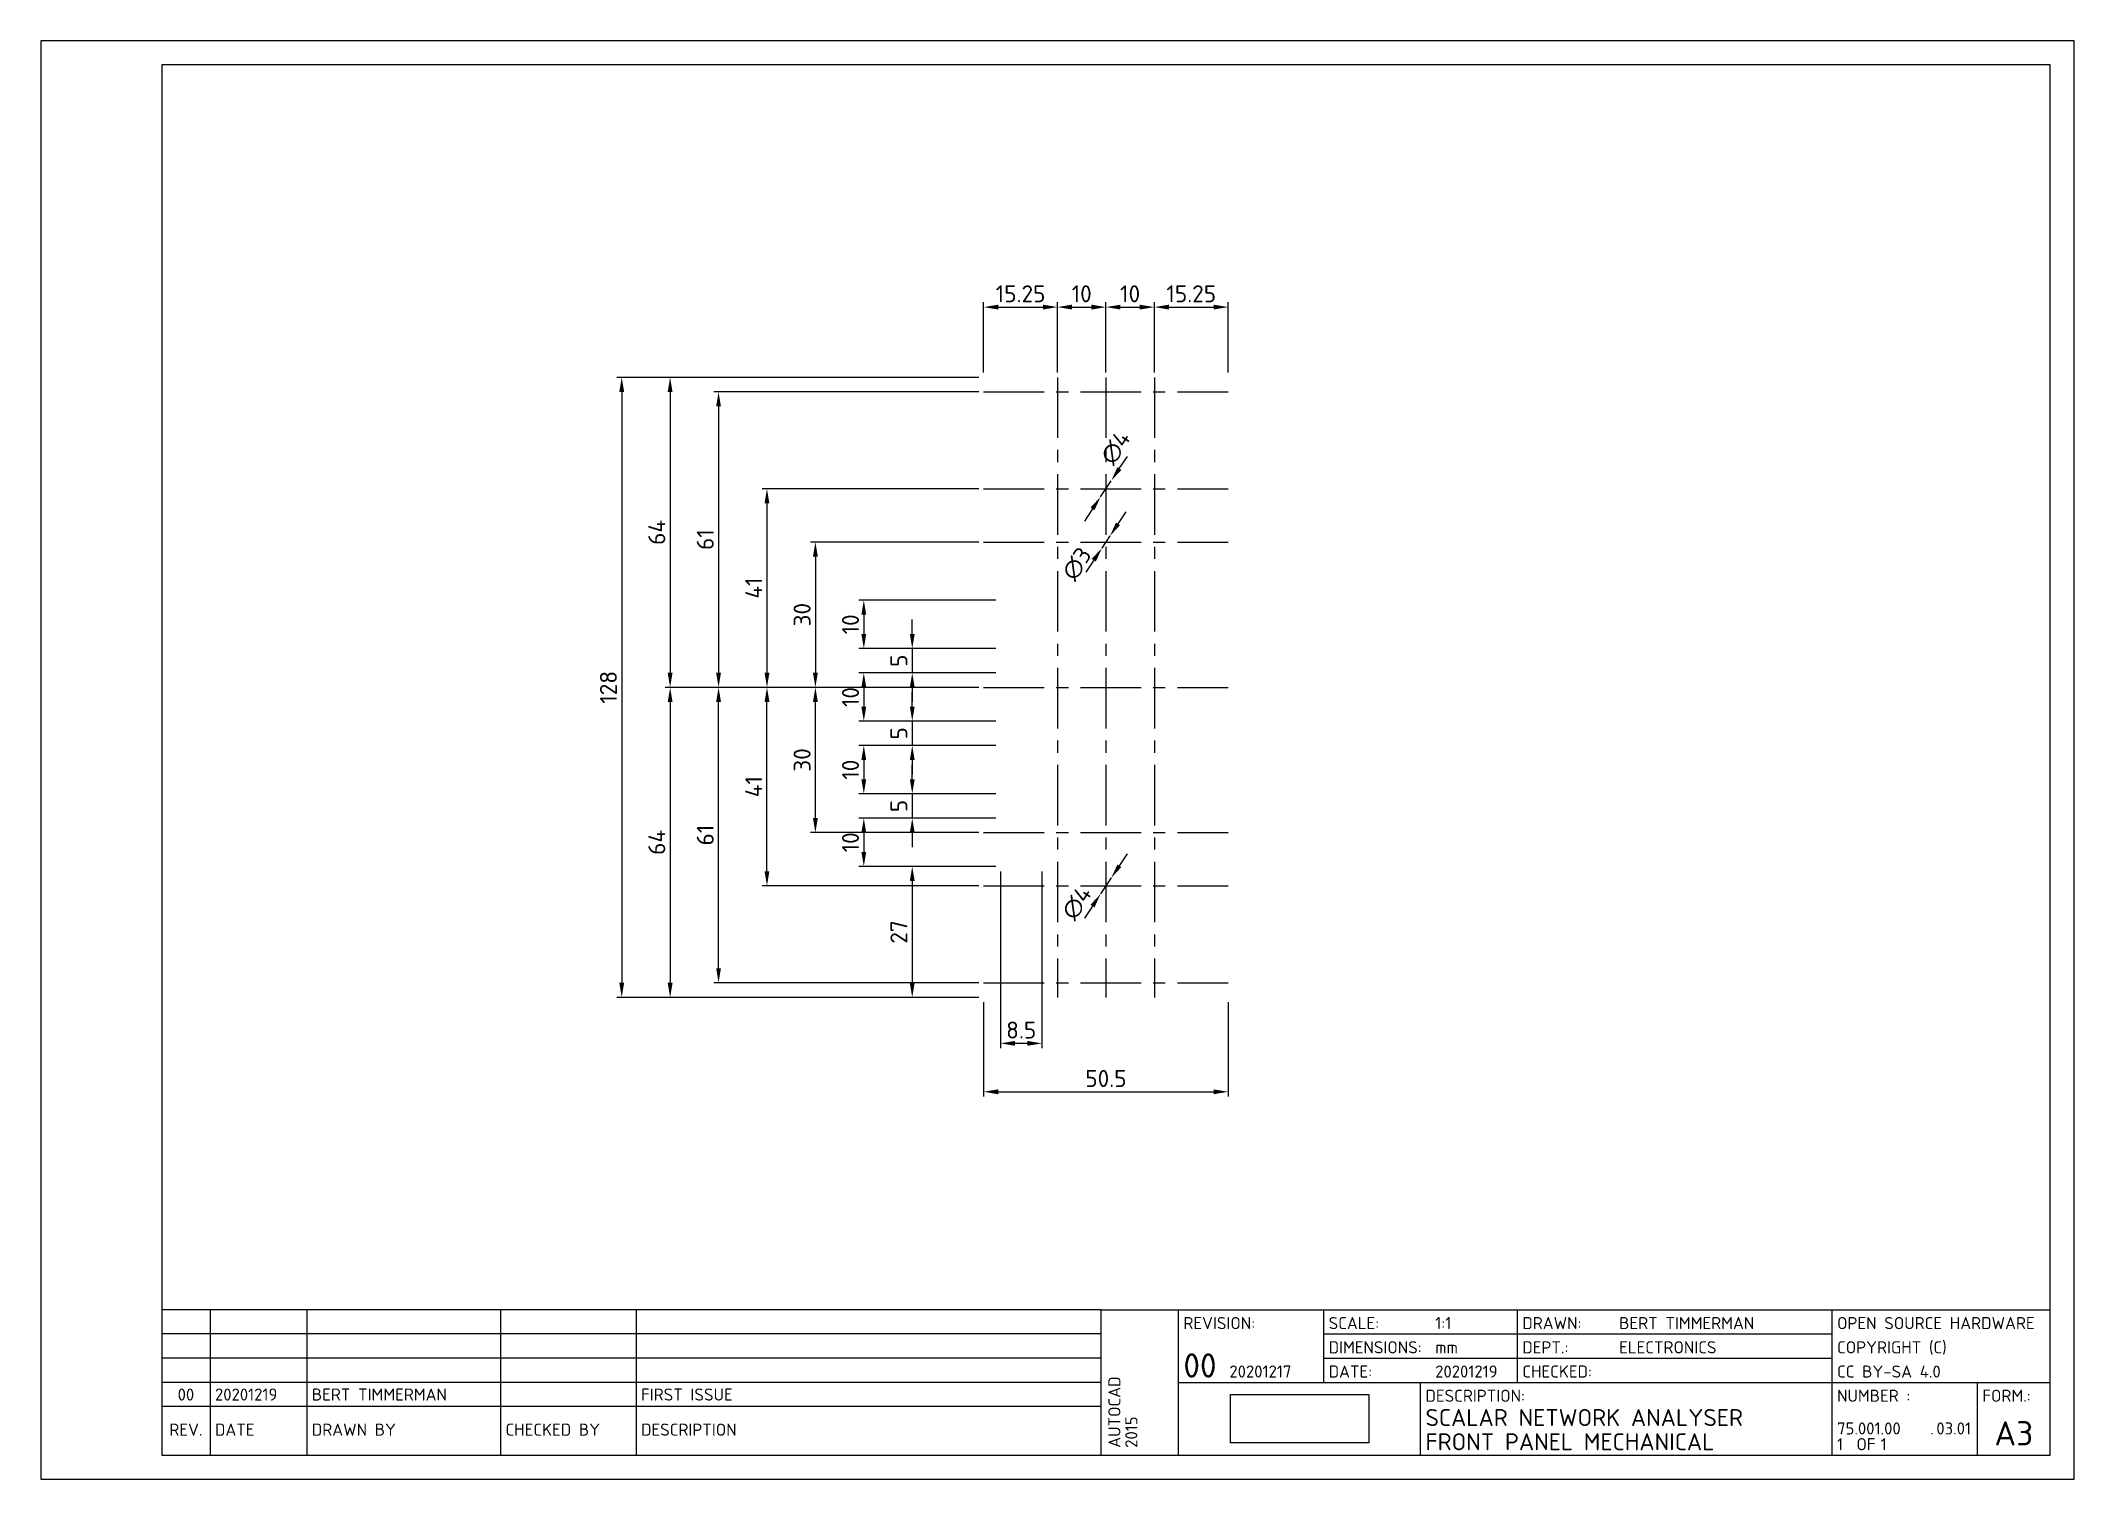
# Paper-space layout 'Layout1' of a CAD drawing. Extents: x 0 to 420, y 0 to 297.
# The model-space entities are those that its viewports show. They can reach past a viewport. Long polylines and large blocks are cut down to what shows.
import ezdxf
from ezdxf.enums import TextEntityAlignment as Align

# ---------------------------------------------------------------- set-up
doc = ezdxf.new("R2010")
doc.units = 0
doc.header["$LTSCALE"] = 10
doc.header["$MEASUREMENT"] = 0
doc.header["$PDMODE"] = 98
doc.header["$PDSIZE"] = -3
doc.linetypes.add('CENTER', pattern=[2, 1.25, -0.25, 0.25, -0.25])
doc.layers.get('0').update_dxf_attribs({"linetype": 'CONTINUOUS'})
doc.layers.get('DEFPOINTS').update_dxf_attribs({"linetype": 'CONTINUOUS'})
for name, color, linetype in [('DIMENSIONS', 1, 'CONTINUOUS'), ('GENERAL', 7, 'CONTINUOUS'), ('TITLEBLOCK', 7, 'CONTINUOUS')]:
    doc.layers.add(name, color=color, linetype=linetype)
doc.styles.add('ISO', font='isocpeur.ttf')
doc.dimstyles.get("Standard").update_dxf_attribs({"dimtxt": 3.5, "dimasz": 3, "dimexe": 1, "dimexo": 1, "dimgap": 1, "dimtad": 1, "dimdec": 3, "dimdsep": 46, "dimtxsty": 'ISO', "dimcen": 1, "dimclrt": 2, "dimadec": 0, "dimazin": 0, "dimtfac": 1, "dimtdec": 3, "dimtmove": 2, "dimatfit": 3, "dimfxl": 1, "dimtolj": 1, "dimarcsym": 0})
picture_1 = doc.add_image_def('image1.png', size_in_pixel=(403, 141))

# ---------------------------------------------------------------- blocks, each defined once
blk = doc.blocks.new('A3')
at = {"layer": 'TITLEBLOCK', "color": 3}
for p, q in [((219, 35), (25, 35)), ((219, 35), (415, 35)), ((219, 5), (219, 35)), ((235, 5), (235, 35)), ((265, 20), (265, 35)), ((305, 20), (305, 35)), ((370, 5), (370, 35)), ((265, 30), (370, 30)), ((265, 25), (370, 25)), ((235, 20), (415, 20)), ((285, 5), (285, 20)), ((400, 5), (400, 20)), ((219, 15), (25, 15))]:
    blk.add_line(p, q, dxfattribs=at)
at = {"layer": 'TITLEBLOCK'}
for p, q in [((35, 35), (35, 5)), ((55, 35), (55, 5)), ((95, 35), (95, 5)), ((123, 35), (123, 5)), ((219, 30), (25, 30)), ((219, 25), (25, 25)), ((219, 20), (25, 20))]:
    blk.add_line(p, q, dxfattribs=at)
at = {"layer": 'TITLEBLOCK', "color": 1}
blk.add_lwpolyline([(0, 0), (420, 0), (420, 297), (0, 297)], close=True, dxfattribs=at)
at = {"layer": 'TITLEBLOCK', "color": 4}
blk.add_lwpolyline([(25, 5), (415, 5), (415, 292), (25, 292), (25, 5)], dxfattribs=at)
at = {"layer": 'TITLEBLOCK', "style": 'ISO'}
for s, p in [('REVISION:', (236, 31)), ('SCALE:', (266, 31)), ('DRAWN:', (306, 31)), ('DIMENSIONS:', (266, 26)), ('DEPT.:', (306, 26)), ('DATE:', (266, 21)), ('CHECKED:', (306, 21)), ('DESCRIPTION:', (286, 16)), ('NUMBER :', (371, 16)), ('FORM.:', (401, 16)), ('DATE', (36, 9)), ('DRAWN BY', (56, 9)), ('CHECKED BY', (96, 9)), ('DESCRIPTION', (124, 9)), ('OF', (375, 6)), ('.', (390.25, 9.25))]:
    blk.add_text(s, height=2.5, dxfattribs=at).set_placement(p)
blk.add_text('REV.', height=2.5, dxfattribs=at).set_placement((30, 9), align=Align.CENTER)
for tag, p in [('REV4', (30, 31.25)), ('REV3', (30, 26.25)), ('REV2', (30, 21.25)), ('REV1', (30, 16.25))]:
    blk.add_attdef(tag, text='', height=2.5, dxfattribs=at).set_placement(p, align=Align.CENTER)
for tag, p in [('DATUM4', (36, 31.25)), ('GET4', (56, 31.25)), ('GEZ4', (96, 31.25)), ('OMSCHR4', (124, 31.25)), ('DATUM3', (36, 26.25)), ('GET3', (56, 26.25)), ('GEZ3', (96, 26.25)), ('OMSCHR3', (124, 26.25)), ('DATUM2', (36, 21.25)), ('GET2', (56, 21.25)), ('GEZ2', (96, 21.25)), ('OMSCHR2', (124, 21.25)), ('DATUM1', (36, 16.25)), ('GET1', (56, 16.25)), ('GEZ1', (96, 16.25)), ('OMSCHR1', (124, 16.25))]:
    blk.add_attdef(tag, p, '', height=2.5, dxfattribs=at)
at = {"layer": 'TITLEBLOCK', "color": 2, "style": 'ISO'}
for tag, p, height in [('S', (288, 31), 2.5), ('GET', (326, 31), 2.5), ('OPM1', (371, 31), 2.5), ('ME', (288, 26), 2.5), ('AFD', (326, 26), 2.5), ('OPM2', (371, 26), 2.5), ('LDATUM', (245.5, 21), 2.5), ('DATUM', (288, 21), 2.5), ('GEZ', (326, 21), 2.5), ('OPM3', (371, 21), 2.5), ('BEN1', (286, 11), 3.5), ('CAT', (371, 12.5), 2.5), ('INST', (378, 12.5), 2.5), ('BEN2', (286, 6), 3.5), ('PARTNO', (371, 9.25), 2.5), ('B', (371, 6), 2.5), ('NOBLZ', (380, 6), 2.5), ('TEK', (391.5, 9.25), 2.5)]:
    blk.add_attdef(tag, p, '', height=height, dxfattribs=at)
at = {"layer": 'TITLEBLOCK', "color": 3, "style": 'ISO'}
blk.add_attdef('L', (236, 21), '', height=5, dxfattribs=at)
at = {"layer": 'TITLEBLOCK', "color": 2, "style": 'ISO'}
for tag, p in [('DOSNAAM', (230, 6.5)), ('SYSTEEM', (223, 6.5)), ('FLOPPY', (233.5, 6.5)), ('REL', (226.5, 6.5))]:
    blk.add_attdef(tag, p, '', height=2.5, rotation=90, dxfattribs=at)
for tag, p in [('NAAM', (260, 14)), ('PLAATS', (260, 7.5))]:
    blk.add_attdef(tag, text='', height=3.5, dxfattribs=at).set_placement(p, align=Align.CENTER)
at = {"layer": 'TITLEBLOCK', "color": 3, "style": 'ISO'}
blk.add_attdef('F', text='', height=5, dxfattribs=at).set_placement((407.5, 7), align=Align.CENTER)
blk = doc.blocks.new('*D1')
at = {"layer": 'DEFPOINTS', "color": 0, "transparency": 16777216}
for p in [(194.75, 227.5), (130, 163.5), (194.75, 163.5)]:
    blk.add_point(p, dxfattribs=at)
at = {"layer": 'DIMENSIONS', "color": 0, "lineweight": -2, "transparency": 16777216}
for p, q in [((193.75, 227.5), (129, 227.5)), ((130, 224.5), (130, 166.5)), ((193.75, 163.5), (129, 163.5))]:
    blk.add_line(p, q, dxfattribs=at)
at = {"layer": 'DIMENSIONS', "color": 0, "transparency": 16777216}
for points in [[(129.5, 224.5), (130.5, 224.5), (130, 227.5)], [(129.5, 166.5), (130.5, 166.5), (130, 163.5)]]:
    blk.add_solid(points, dxfattribs=at)
at = {"layer": 'DIMENSIONS', "color": 2, "transparency": 16777216, "insert": (127.25, 195.5), "char_height": 3.5, "attachment_point": 5, "rotation": 90, "style": 'ISO'}
blk.add_mtext('\\A1;64', dxfattribs=at)
blk = doc.blocks.new('*D2')
at = {"layer": 'DEFPOINTS', "color": 0, "transparency": 16777216}
for p in [(194.75, 227.5), (120, 99.5), (194.75, 99.5)]:
    blk.add_point(p, dxfattribs=at)
at = {"layer": 'DIMENSIONS', "color": 0, "lineweight": -2, "transparency": 16777216}
for p, q in [((193.75, 227.5), (119, 227.5)), ((120, 224.5), (120, 102.5)), ((193.75, 99.5), (119, 99.5))]:
    blk.add_line(p, q, dxfattribs=at)
at = {"layer": 'DIMENSIONS', "color": 0, "transparency": 16777216}
for points in [[(119.5, 224.5), (120.5, 224.5), (120, 227.5)], [(119.5, 102.5), (120.5, 102.5), (120, 99.5)]]:
    blk.add_solid(points, dxfattribs=at)
at = {"layer": 'DIMENSIONS', "color": 2, "transparency": 16777216, "insert": (117.25, 163.5), "char_height": 3.5, "attachment_point": 5, "rotation": 90, "style": 'ISO'}
blk.add_mtext('\\A1;128', dxfattribs=at)
blk = doc.blocks.new('*D3')
at = {"layer": 'DEFPOINTS', "color": 0, "transparency": 16777216}
for p in [(194.75, 163.5), (130, 99.5), (194.75, 99.5)]:
    blk.add_point(p, dxfattribs=at)
at = {"layer": 'DIMENSIONS', "color": 0, "lineweight": -2, "transparency": 16777216}
for p, q in [((193.75, 163.5), (129, 163.5)), ((130, 160.5), (130, 102.5)), ((193.75, 99.5), (129, 99.5))]:
    blk.add_line(p, q, dxfattribs=at)
at = {"layer": 'DIMENSIONS', "color": 0, "transparency": 16777216}
for points in [[(129.5, 160.5), (130.5, 160.5), (130, 163.5)], [(129.5, 102.5), (130.5, 102.5), (130, 99.5)]]:
    blk.add_solid(points, dxfattribs=at)
at = {"layer": 'DIMENSIONS', "color": 2, "transparency": 16777216, "insert": (127.25, 131.5), "char_height": 3.5, "attachment_point": 5, "rotation": 90, "style": 'ISO'}
blk.add_mtext('\\A1;64', dxfattribs=at)
blk = doc.blocks.new('*D4')
at = {"layer": 'DEFPOINTS', "color": 0, "transparency": 16777216}
for p in [(194.75, 224.5), (140, 163.5), (194.75, 163.5)]:
    blk.add_point(p, dxfattribs=at)
at = {"layer": 'DIMENSIONS', "color": 0, "lineweight": -2, "transparency": 16777216}
for p, q in [((193.75, 224.5), (139, 224.5)), ((140, 221.5), (140, 166.5)), ((193.75, 163.5), (139, 163.5))]:
    blk.add_line(p, q, dxfattribs=at)
at = {"layer": 'DIMENSIONS', "color": 0, "transparency": 16777216}
for points in [[(139.5, 221.5), (140.5, 221.5), (140, 224.5)], [(139.5, 166.5), (140.5, 166.5), (140, 163.5)]]:
    blk.add_solid(points, dxfattribs=at)
at = {"layer": 'DIMENSIONS', "color": 2, "transparency": 16777216, "insert": (137.25, 194), "char_height": 3.5, "attachment_point": 5, "rotation": 90, "style": 'ISO'}
blk.add_mtext('\\A1;61', dxfattribs=at)
blk = doc.blocks.new('*D5')
at = {"layer": 'DEFPOINTS', "color": 0, "transparency": 16777216}
for p in [(194.75, 204.5), (150, 163.5), (194.75, 163.5)]:
    blk.add_point(p, dxfattribs=at)
at = {"layer": 'DIMENSIONS', "color": 0, "lineweight": -2, "transparency": 16777216}
for p, q in [((193.75, 204.5), (149, 204.5)), ((150, 201.5), (150, 166.5)), ((193.75, 163.5), (149, 163.5))]:
    blk.add_line(p, q, dxfattribs=at)
at = {"layer": 'DIMENSIONS', "color": 0, "transparency": 16777216}
for points in [[(149.5, 201.5), (150.5, 201.5), (150, 204.5)], [(149.5, 166.5), (150.5, 166.5), (150, 163.5)]]:
    blk.add_solid(points, dxfattribs=at)
at = {"layer": 'DIMENSIONS', "color": 2, "transparency": 16777216, "insert": (147.25, 184), "char_height": 3.5, "attachment_point": 5, "rotation": 90, "style": 'ISO'}
blk.add_mtext('\\A1;41', dxfattribs=at)
blk = doc.blocks.new('*D6')
at = {"layer": 'DEFPOINTS', "color": 0, "transparency": 16777216}
for p in [(194.75, 193.5), (160, 163.5), (194.75, 163.5)]:
    blk.add_point(p, dxfattribs=at)
at = {"layer": 'DIMENSIONS', "color": 0, "lineweight": -2, "transparency": 16777216}
for p, q in [((193.75, 193.5), (159, 193.5)), ((160, 190.5), (160, 166.5)), ((193.75, 163.5), (159, 163.5))]:
    blk.add_line(p, q, dxfattribs=at)
at = {"layer": 'DIMENSIONS', "color": 0, "transparency": 16777216}
for points in [[(159.5, 190.5), (160.5, 190.5), (160, 193.5)], [(159.5, 166.5), (160.5, 166.5), (160, 163.5)]]:
    blk.add_solid(points, dxfattribs=at)
at = {"layer": 'DIMENSIONS', "color": 2, "transparency": 16777216, "insert": (157.25, 178.5), "char_height": 3.5, "attachment_point": 5, "rotation": 90, "style": 'ISO'}
blk.add_mtext('\\A1;30', dxfattribs=at)
blk = doc.blocks.new('*D7')
at = {"layer": 'DEFPOINTS', "color": 0, "transparency": 16777216}
for p in [(194.75, 99.5), (245.25, 99.5), (245.25, 80)]:
    blk.add_point(p, dxfattribs=at)
at = {"layer": 'DIMENSIONS', "color": 0, "lineweight": -2, "transparency": 16777216}
for p, q in [((194.75, 98.5), (194.75, 79)), ((245.25, 98.5), (245.25, 79)), ((197.75, 80), (242.25, 80))]:
    blk.add_line(p, q, dxfattribs=at)
at = {"layer": 'DIMENSIONS', "color": 0, "transparency": 16777216}
for points in [[(197.75, 80.5), (197.75, 79.5), (194.75, 80)], [(242.25, 80.5), (242.25, 79.5), (245.25, 80)]]:
    blk.add_solid(points, dxfattribs=at)
at = {"layer": 'DIMENSIONS', "color": 2, "transparency": 16777216, "insert": (220, 82.75), "char_height": 3.5, "attachment_point": 5, "style": 'ISO'}
blk.add_mtext('\\A1;50.5', dxfattribs=at)
blk = doc.blocks.new('*D10')
at = {"layer": 'DEFPOINTS', "color": 0, "transparency": 16777216}
for p in [(160, 163.5), (194.75, 163.5), (194.75, 133.5)]:
    blk.add_point(p, dxfattribs=at)
at = {"layer": 'DIMENSIONS', "color": 0, "lineweight": -2, "transparency": 16777216}
for p, q in [((193.75, 163.5), (159, 163.5)), ((160, 136.5), (160, 160.5)), ((193.75, 133.5), (159, 133.5))]:
    blk.add_line(p, q, dxfattribs=at)
at = {"layer": 'DIMENSIONS', "color": 0, "transparency": 16777216}
for points in [[(159.5, 160.5), (160.5, 160.5), (160, 163.5)], [(159.5, 136.5), (160.5, 136.5), (160, 133.5)]]:
    blk.add_solid(points, dxfattribs=at)
at = {"layer": 'DIMENSIONS', "color": 2, "transparency": 16777216, "insert": (157.25, 148.5), "char_height": 3.5, "attachment_point": 5, "rotation": 90, "style": 'ISO'}
blk.add_mtext('\\A1;30', dxfattribs=at)
blk = doc.blocks.new('*D9')
at = {"layer": 'DEFPOINTS', "color": 0, "transparency": 16777216}
for p in [(150, 163.5), (194.75, 163.5), (194.75, 122.5)]:
    blk.add_point(p, dxfattribs=at)
at = {"layer": 'DIMENSIONS', "color": 0, "lineweight": -2, "transparency": 16777216}
for p, q in [((193.75, 163.5), (149, 163.5)), ((150, 125.5), (150, 160.5)), ((193.75, 122.5), (149, 122.5))]:
    blk.add_line(p, q, dxfattribs=at)
at = {"layer": 'DIMENSIONS', "color": 0, "transparency": 16777216}
for points in [[(149.5, 160.5), (150.5, 160.5), (150, 163.5)], [(149.5, 125.5), (150.5, 125.5), (150, 122.5)]]:
    blk.add_solid(points, dxfattribs=at)
at = {"layer": 'DIMENSIONS', "color": 2, "transparency": 16777216, "insert": (147.25, 143), "char_height": 3.5, "attachment_point": 5, "rotation": 90, "style": 'ISO'}
blk.add_mtext('\\A1;41', dxfattribs=at)
blk = doc.blocks.new('*D8')
at = {"layer": 'DEFPOINTS', "color": 0, "transparency": 16777216}
for p in [(140, 163.5), (194.75, 163.5), (194.75, 102.5)]:
    blk.add_point(p, dxfattribs=at)
at = {"layer": 'DIMENSIONS', "color": 0, "lineweight": -2, "transparency": 16777216}
for p, q in [((193.75, 163.5), (139, 163.5)), ((140, 105.5), (140, 160.5)), ((193.75, 102.5), (139, 102.5))]:
    blk.add_line(p, q, dxfattribs=at)
at = {"layer": 'DIMENSIONS', "color": 0, "transparency": 16777216}
for points in [[(139.5, 160.5), (140.5, 160.5), (140, 163.5)], [(139.5, 105.5), (140.5, 105.5), (140, 102.5)]]:
    blk.add_solid(points, dxfattribs=at)
at = {"layer": 'DIMENSIONS', "color": 2, "transparency": 16777216, "insert": (137.25, 133), "char_height": 3.5, "attachment_point": 5, "rotation": 90, "style": 'ISO'}
blk.add_mtext('\\A1;61', dxfattribs=at)
blk = doc.blocks.new('*D13')
at = {"layer": 'DEFPOINTS', "color": 0, "transparency": 16777216}
for p in [(210, 242), (194.75, 227.5), (210, 227.5)]:
    blk.add_point(p, dxfattribs=at)
at = {"layer": 'DIMENSIONS', "color": 0, "lineweight": -2, "transparency": 16777216}
for p, q in [((194.75, 228.5), (194.75, 243)), ((197.75, 242), (207, 242)), ((210, 228.5), (210, 243))]:
    blk.add_line(p, q, dxfattribs=at)
at = {"layer": 'DIMENSIONS', "color": 0, "transparency": 16777216}
for points in [[(197.75, 242.5), (197.75, 241.5), (194.75, 242)], [(207, 242.5), (207, 241.5), (210, 242)]]:
    blk.add_solid(points, dxfattribs=at)
at = {"layer": 'DIMENSIONS', "color": 2, "transparency": 16777216, "insert": (202.38, 244.75), "char_height": 3.5, "attachment_point": 5, "style": 'ISO'}
blk.add_mtext('\\A1;15.25', dxfattribs=at)
blk = doc.blocks.new('*D14')
at = {"layer": 'DEFPOINTS', "color": 0, "transparency": 16777216}
for p in [(220, 242), (210, 227.5), (220, 227.5)]:
    blk.add_point(p, dxfattribs=at)
at = {"layer": 'DIMENSIONS', "color": 0, "lineweight": -2, "transparency": 16777216}
for p, q in [((210, 228.5), (210, 243)), ((213, 242), (217, 242)), ((220, 228.5), (220, 243))]:
    blk.add_line(p, q, dxfattribs=at)
at = {"layer": 'DIMENSIONS', "color": 0, "transparency": 16777216}
for points in [[(213, 242.5), (213, 241.5), (210, 242)], [(217, 242.5), (217, 241.5), (220, 242)]]:
    blk.add_solid(points, dxfattribs=at)
at = {"layer": 'DIMENSIONS', "color": 2, "transparency": 16777216, "insert": (215, 244.75), "char_height": 3.5, "attachment_point": 5, "style": 'ISO'}
blk.add_mtext('\\A1;10', dxfattribs=at)
blk = doc.blocks.new('*D15')
at = {"layer": 'DEFPOINTS', "color": 0, "transparency": 16777216}
for p in [(230, 242), (220, 227.5), (230, 227.5)]:
    blk.add_point(p, dxfattribs=at)
at = {"layer": 'DIMENSIONS', "color": 0, "lineweight": -2, "transparency": 16777216}
for p, q in [((220, 228.5), (220, 243)), ((223, 242), (227, 242)), ((230, 228.5), (230, 243))]:
    blk.add_line(p, q, dxfattribs=at)
at = {"layer": 'DIMENSIONS', "color": 0, "transparency": 16777216}
for points in [[(223, 242.5), (223, 241.5), (220, 242)], [(227, 242.5), (227, 241.5), (230, 242)]]:
    blk.add_solid(points, dxfattribs=at)
at = {"layer": 'DIMENSIONS', "color": 2, "transparency": 16777216, "insert": (225, 244.75), "char_height": 3.5, "attachment_point": 5, "style": 'ISO'}
blk.add_mtext('\\A1;10', dxfattribs=at)
blk = doc.blocks.new('*D16')
at = {"layer": 'DEFPOINTS', "color": 0, "transparency": 16777216}
for p in [(245.25, 242), (230, 227.5), (245.25, 227.5)]:
    blk.add_point(p, dxfattribs=at)
at = {"layer": 'DIMENSIONS', "color": 0, "lineweight": -2, "transparency": 16777216}
for p, q in [((230, 228.5), (230, 243)), ((233, 242), (242.25, 242)), ((245.25, 228.5), (245.25, 243))]:
    blk.add_line(p, q, dxfattribs=at)
at = {"layer": 'DIMENSIONS', "color": 0, "transparency": 16777216}
for points in [[(233, 242.5), (233, 241.5), (230, 242)], [(242.25, 242.5), (242.25, 241.5), (245.25, 242)]]:
    blk.add_solid(points, dxfattribs=at)
at = {"layer": 'DIMENSIONS', "color": 2, "transparency": 16777216, "insert": (237.63, 244.75), "char_height": 3.5, "attachment_point": 5, "style": 'ISO'}
blk.add_mtext('\\A1;15.25', dxfattribs=at)
blk = doc.blocks.new('*D17')
at = {"layer": 'DEFPOINTS', "color": 0, "transparency": 16777216}
for p in [(221.11, 206.16, 1), (218.89, 202.83, 1)]:
    blk.add_point(p, dxfattribs=at)
at = {"layer": 'DIMENSIONS', "color": 0, "lineweight": -2, "transparency": 16777216}
for p, q in [((222.77, 208.66), (224.44, 211.16)), ((218.89, 202.83), (221.11, 206.16)), ((217.23, 200.34), (215.57, 197.84))]:
    blk.add_line(p, q, dxfattribs=at)
at = {"layer": 'DIMENSIONS', "color": 0, "transparency": 16777216}
for points in [[(222.36, 208.94), (223.19, 208.38), (221.11, 206.16)], [(216.81, 200.61), (217.64, 200.06), (218.89, 202.83)]]:
    blk.add_solid(points, dxfattribs=at)
at = {"layer": 'DIMENSIONS', "color": 2, "transparency": 16777216, "insert": (222, 213), "char_height": 3.5, "attachment_point": 5, "rotation": 56.3329, "style": 'ISO'}
blk.add_mtext('\\A1;∅4', dxfattribs=at)
blk = doc.blocks.new('*D19')
at = {"layer": 'DEFPOINTS', "color": 0, "transparency": 16777216}
for p in [(220.83, 194.75, 1), (219.17, 192.25, 1)]:
    blk.add_point(p, dxfattribs=at)
at = {"layer": 'DIMENSIONS', "color": 0, "lineweight": -2, "transparency": 16777216}
for p, q in [((222.5, 197.24), (224.16, 199.74)), ((220.83, 194.75), (219.17, 192.25)), ((217.5, 189.76), (215.84, 187.26))]:
    blk.add_line(p, q, dxfattribs=at)
at = {"layer": 'DIMENSIONS', "color": 0, "transparency": 16777216}
for points in [[(222.08, 197.52), (222.91, 196.96), (220.83, 194.75)], [(217.09, 190.03), (217.92, 189.48), (219.17, 192.25)]]:
    blk.add_solid(points, dxfattribs=at)
at = {"layer": 'DIMENSIONS', "color": 2, "transparency": 16777216, "insert": (214, 189), "char_height": 3.5, "attachment_point": 5, "rotation": 56.2869, "style": 'ISO'}
blk.add_mtext('\\A1;∅3', dxfattribs=at)
blk = doc.blocks.new('*D22')
at = {"layer": 'DEFPOINTS', "color": 0, "transparency": 16777216}
for p in [(221.11, 124.16, 1), (218.89, 120.84, 1)]:
    blk.add_point(p, dxfattribs=at)
at = {"layer": 'DIMENSIONS', "color": 0, "lineweight": -2, "transparency": 16777216}
for p, q in [((222.78, 126.66), (224.44, 129.15)), ((221.11, 124.16), (218.89, 120.84)), ((217.23, 118.34), (215.56, 115.84))]:
    blk.add_line(p, q, dxfattribs=at)
at = {"layer": 'DIMENSIONS', "color": 0, "transparency": 16777216}
for points in [[(222.36, 126.94), (223.19, 126.38), (221.11, 124.16)], [(216.81, 118.62), (217.64, 118.06), (218.89, 120.84)]]:
    blk.add_solid(points, dxfattribs=at)
at = {"layer": 'DIMENSIONS', "color": 2, "transparency": 16777216, "insert": (214, 119), "char_height": 3.5, "attachment_point": 5, "rotation": 56.2869, "style": 'ISO'}
blk.add_mtext('\\A1;∅4', dxfattribs=at)
blk = doc.blocks.new('*D34')
at = {"layer": 'DEFPOINTS', "color": 0, "transparency": 16777216}
for p in [(198.25, 126.5), (206.75, 126.5), (198.25, 90)]:
    blk.add_point(p, dxfattribs=at)
at = {"layer": 'DIMENSIONS', "color": 0, "lineweight": -2, "transparency": 16777216}
for p, q in [((198.25, 125.5), (198.25, 89)), ((206.75, 125.5), (206.75, 89)), ((203.75, 90), (201.25, 90))]:
    blk.add_line(p, q, dxfattribs=at)
at = {"layer": 'DIMENSIONS', "color": 0, "transparency": 16777216}
for points in [[(201.25, 90.5), (201.25, 89.5), (198.25, 90)], [(203.75, 90.5), (203.75, 89.5), (206.75, 90)]]:
    blk.add_solid(points, dxfattribs=at)
at = {"layer": 'DIMENSIONS', "color": 2, "transparency": 16777216, "insert": (202.5, 92.75), "char_height": 3.5, "attachment_point": 5, "style": 'ISO'}
blk.add_mtext('\\A1;8.5', dxfattribs=at)
blk = doc.blocks.new('*D35')
at = {"layer": 'DEFPOINTS', "color": 0, "transparency": 16777216}
for p in [(198.25, 151.5), (170, 141.5), (198.25, 141.5)]:
    blk.add_point(p, dxfattribs=at)
at = {"layer": 'DIMENSIONS', "color": 0, "lineweight": -2, "transparency": 16777216}
for p, q in [((197.25, 151.5), (169, 151.5)), ((170, 148.5), (170, 144.5)), ((197.25, 141.5), (169, 141.5))]:
    blk.add_line(p, q, dxfattribs=at)
at = {"layer": 'DIMENSIONS', "color": 0, "transparency": 16777216}
for points in [[(169.5, 148.5), (170.5, 148.5), (170, 151.5)], [(169.5, 144.5), (170.5, 144.5), (170, 141.5)]]:
    blk.add_solid(points, dxfattribs=at)
at = {"layer": 'DIMENSIONS', "color": 2, "transparency": 16777216, "insert": (167.25, 146.5), "char_height": 3.5, "attachment_point": 5, "rotation": 90, "style": 'ISO'}
blk.add_mtext('\\A1;10', dxfattribs=at)
blk = doc.blocks.new('*D36')
at = {"layer": 'DEFPOINTS', "color": 0, "transparency": 16777216}
for p in [(198.25, 136.5), (170, 126.5), (198.25, 126.5)]:
    blk.add_point(p, dxfattribs=at)
at = {"layer": 'DIMENSIONS', "color": 0, "lineweight": -2, "transparency": 16777216}
for p, q in [((197.25, 136.5), (169, 136.5)), ((170, 133.5), (170, 129.5)), ((197.25, 126.5), (169, 126.5))]:
    blk.add_line(p, q, dxfattribs=at)
at = {"layer": 'DIMENSIONS', "color": 0, "transparency": 16777216}
for points in [[(169.5, 133.5), (170.5, 133.5), (170, 136.5)], [(169.5, 129.5), (170.5, 129.5), (170, 126.5)]]:
    blk.add_solid(points, dxfattribs=at)
at = {"layer": 'DIMENSIONS', "color": 2, "transparency": 16777216, "insert": (167.25, 131.5), "char_height": 3.5, "attachment_point": 5, "rotation": 90, "style": 'ISO'}
blk.add_mtext('\\A1;10', dxfattribs=at)
blk = doc.blocks.new('*D37')
at = {"layer": 'DEFPOINTS', "color": 0, "transparency": 16777216}
for p in [(198.25, 141.5), (180, 136.5), (198.25, 136.5)]:
    blk.add_point(p, dxfattribs=at)
at = {"layer": 'DIMENSIONS', "color": 0, "lineweight": -2, "transparency": 16777216}
for p, q in [((180, 144.5), (180, 147.5)), ((197.25, 141.5), (179, 141.5)), ((180, 141.5), (180, 136.5)), ((197.25, 136.5), (179, 136.5)), ((180, 133.5), (180, 130.5))]:
    blk.add_line(p, q, dxfattribs=at)
at = {"layer": 'DIMENSIONS', "color": 0, "transparency": 16777216}
for points in [[(179.5, 144.5), (180.5, 144.5), (180, 141.5)], [(179.5, 133.5), (180.5, 133.5), (180, 136.5)]]:
    blk.add_solid(points, dxfattribs=at)
at = {"layer": 'DIMENSIONS', "color": 2, "transparency": 16777216, "insert": (177.25, 139), "char_height": 3.5, "attachment_point": 5, "rotation": 90, "style": 'ISO'}
blk.add_mtext('\\A1;5', dxfattribs=at)
blk = doc.blocks.new('*D38')
at = {"layer": 'DEFPOINTS', "color": 0, "transparency": 16777216}
for p in [(198.25, 126.5), (180, 99.5), (194.75, 99.5)]:
    blk.add_point(p, dxfattribs=at)
at = {"layer": 'DIMENSIONS', "color": 0, "lineweight": -2, "transparency": 16777216}
for p, q in [((197.25, 126.5), (179, 126.5)), ((180, 123.5), (180, 102.5)), ((193.75, 99.5), (179, 99.5))]:
    blk.add_line(p, q, dxfattribs=at)
at = {"layer": 'DIMENSIONS', "color": 0, "transparency": 16777216}
for points in [[(179.5, 123.5), (180.5, 123.5), (180, 126.5)], [(179.5, 102.5), (180.5, 102.5), (180, 99.5)]]:
    blk.add_solid(points, dxfattribs=at)
at = {"layer": 'DIMENSIONS', "color": 2, "transparency": 16777216, "insert": (177.25, 113), "char_height": 3.5, "attachment_point": 5, "rotation": 90, "style": 'ISO'}
blk.add_mtext('\\A1;27', dxfattribs=at)
blk = doc.blocks.new('*D39')
at = {"layer": 'DEFPOINTS', "color": 0, "transparency": 16777216}
for p in [(198.25, 156.5), (180, 151.5), (198.25, 151.5)]:
    blk.add_point(p, dxfattribs=at)
at = {"layer": 'DIMENSIONS', "color": 0, "lineweight": -2, "transparency": 16777216}
for p, q in [((180, 159.5), (180, 162.5)), ((197.25, 156.5), (179, 156.5)), ((180, 156.5), (180, 151.5)), ((197.25, 151.5), (179, 151.5)), ((180, 148.5), (180, 145.5))]:
    blk.add_line(p, q, dxfattribs=at)
at = {"layer": 'DIMENSIONS', "color": 0, "transparency": 16777216}
for points in [[(179.5, 159.5), (180.5, 159.5), (180, 156.5)], [(179.5, 148.5), (180.5, 148.5), (180, 151.5)]]:
    blk.add_solid(points, dxfattribs=at)
at = {"layer": 'DIMENSIONS', "color": 2, "transparency": 16777216, "insert": (177.25, 154), "char_height": 3.5, "attachment_point": 5, "rotation": 90, "style": 'ISO'}
blk.add_mtext('\\A1;5', dxfattribs=at)
blk = doc.blocks.new('*D40')
at = {"layer": 'DEFPOINTS', "color": 0, "transparency": 16777216}
for p in [(198.25, 166.5), (170, 156.5), (198.25, 156.5)]:
    blk.add_point(p, dxfattribs=at)
at = {"layer": 'DIMENSIONS', "color": 0, "lineweight": -2, "transparency": 16777216}
for p, q in [((197.25, 166.5), (169, 166.5)), ((170, 163.5), (170, 159.5)), ((197.25, 156.5), (169, 156.5))]:
    blk.add_line(p, q, dxfattribs=at)
at = {"layer": 'DIMENSIONS', "color": 0, "transparency": 16777216}
for points in [[(169.5, 163.5), (170.5, 163.5), (170, 166.5)], [(169.5, 159.5), (170.5, 159.5), (170, 156.5)]]:
    blk.add_solid(points, dxfattribs=at)
at = {"layer": 'DIMENSIONS', "color": 2, "transparency": 16777216, "insert": (167.25, 161.5), "char_height": 3.5, "attachment_point": 5, "rotation": 90, "style": 'ISO'}
blk.add_mtext('\\A1;10', dxfattribs=at)
blk = doc.blocks.new('*D41')
at = {"layer": 'DEFPOINTS', "color": 0, "transparency": 16777216}
for p in [(198.25, 171.5), (180, 166.5), (198.25, 166.5)]:
    blk.add_point(p, dxfattribs=at)
at = {"layer": 'DIMENSIONS', "color": 0, "lineweight": -2, "transparency": 16777216}
for p, q in [((180, 174.5), (180, 177.5)), ((197.25, 171.5), (179, 171.5)), ((180, 171.5), (180, 166.5)), ((197.25, 166.5), (179, 166.5)), ((180, 163.5), (180, 160.5))]:
    blk.add_line(p, q, dxfattribs=at)
at = {"layer": 'DIMENSIONS', "color": 0, "transparency": 16777216}
for points in [[(179.5, 174.5), (180.5, 174.5), (180, 171.5)], [(179.5, 163.5), (180.5, 163.5), (180, 166.5)]]:
    blk.add_solid(points, dxfattribs=at)
at = {"layer": 'DIMENSIONS', "color": 2, "transparency": 16777216, "insert": (177.25, 169), "char_height": 3.5, "attachment_point": 5, "rotation": 90, "style": 'ISO'}
blk.add_mtext('\\A1;5', dxfattribs=at)
blk = doc.blocks.new('*D42')
at = {"layer": 'DEFPOINTS', "color": 0, "transparency": 16777216}
for p in [(198.25, 181.5), (170, 171.5), (198.25, 171.5)]:
    blk.add_point(p, dxfattribs=at)
at = {"layer": 'DIMENSIONS', "color": 0, "lineweight": -2, "transparency": 16777216}
for p, q in [((197.25, 181.5), (169, 181.5)), ((170, 178.5), (170, 174.5)), ((197.25, 171.5), (169, 171.5))]:
    blk.add_line(p, q, dxfattribs=at)
at = {"layer": 'DIMENSIONS', "color": 0, "transparency": 16777216}
for points in [[(169.5, 178.5), (170.5, 178.5), (170, 181.5)], [(169.5, 174.5), (170.5, 174.5), (170, 171.5)]]:
    blk.add_solid(points, dxfattribs=at)
at = {"layer": 'DIMENSIONS', "color": 2, "transparency": 16777216, "insert": (167.25, 176.5), "char_height": 3.5, "attachment_point": 5, "rotation": 90, "style": 'ISO'}
blk.add_mtext('\\A1;10', dxfattribs=at)

msp = doc.modelspace()

# ---------------------------------------------------------------- linework, layer by layer
at = {"color": 1, "linetype": 'CENTER'}
for p, q in [((15.25, 128), (15.25, 0)), ((25.25, 128), (25.25, 0)), ((35.25, 128), (35.25, 0)), ((0, 125), (50.5, 125)), ((0, 105), (50.5, 105)), ((0, 94), (50.5, 94)), ((0, 64), (50.5, 64)), ((0, 34), (50.5, 34)), ((0, 23), (50.5, 23)), ((0, 3), (50.5, 3))]:
    msp.add_line(p, q, dxfattribs=at)

psp = doc.layouts.get("Layout1")

# ---------------------------------------------------------------- block references
ref = psp.add_blockref('A3', (0, 0))
ref.add_attrib('PARTNO', '75.001.00', (371, 9.25), dxfattribs={"layer": 'TITLEBLOCK', "color": 2, "height": 2.5, "style": 'ISO'})
ref.add_attrib('TEK', '03.01', (391.5, 9.25), dxfattribs={"layer": 'TITLEBLOCK', "color": 2, "height": 2.5, "style": 'ISO'})
ref.add_attrib('B', '1', (371, 6), dxfattribs={"layer": 'TITLEBLOCK', "color": 2, "height": 2.5, "style": 'ISO'})
ref.add_attrib('NOBLZ', '1', (380, 6), dxfattribs={"layer": 'TITLEBLOCK', "color": 2, "height": 2.5, "style": 'ISO'})
ref.add_attrib('L', '00', (236, 21), dxfattribs={"layer": 'TITLEBLOCK', "color": 3, "height": 5, "style": 'ISO'})
ref.add_attrib('LDATUM', '20201217', (245.5, 21), dxfattribs={"layer": 'TITLEBLOCK', "color": 2, "height": 2.5, "style": 'ISO'})
ref.add_attrib('F', 'A3', dxfattribs={"layer": 'TITLEBLOCK', "color": 3, "height": 5, "style": 'ISO'}).set_placement((407.5, 7), align=Align.CENTER)
ref.add_attrib('BEN1', 'SCALAR NETWORK ANALYSER', (286, 11), dxfattribs={"layer": 'TITLEBLOCK', "color": 2, "height": 3.5, "style": 'ISO'})
ref.add_attrib('BEN2', 'FRONT PANEL MECHANICAL', (286, 6), dxfattribs={"layer": 'TITLEBLOCK', "color": 2, "height": 3.5, "style": 'ISO'})
ref.add_attrib('S', '1:1', (288, 31), dxfattribs={"layer": 'TITLEBLOCK', "color": 2, "height": 2.5, "style": 'ISO'})
ref.add_attrib('ME', 'mm', (288, 26), dxfattribs={"layer": 'TITLEBLOCK', "color": 2, "height": 2.5, "style": 'ISO'})
ref.add_attrib('DATUM', '20201219', (288, 21), dxfattribs={"layer": 'TITLEBLOCK', "color": 2, "height": 2.5, "style": 'ISO'})
ref.add_attrib('GET', 'BERT TIMMERMAN', (326, 31), dxfattribs={"layer": 'TITLEBLOCK', "color": 2, "height": 2.5, "style": 'ISO'})
ref.add_attrib('AFD', 'ELECTRONICS', (326, 26), dxfattribs={"layer": 'TITLEBLOCK', "color": 2, "height": 2.5, "style": 'ISO'})
ref.add_attrib('OPM1', 'OPEN SOURCE HARDWARE', (371, 31), dxfattribs={"layer": 'TITLEBLOCK', "color": 2, "height": 2.5, "style": 'ISO'})
ref.add_attrib('OPM2', 'COPYRIGHT (C)', (371, 26), dxfattribs={"layer": 'TITLEBLOCK', "color": 2, "height": 2.5, "style": 'ISO'})
ref.add_attrib('OPM3', 'CC BY-SA 4.0', (371, 21), dxfattribs={"layer": 'TITLEBLOCK', "color": 2, "height": 2.5, "style": 'ISO'})
ref.add_attrib('SYSTEEM', 'AUTOCAD', (223, 6.5), dxfattribs={"layer": 'TITLEBLOCK', "color": 2, "height": 2.5, "rotation": 90, "style": 'ISO'})
ref.add_attrib('REL', '2015', (226.5, 6.5), dxfattribs={"layer": 'TITLEBLOCK', "color": 2, "height": 2.5, "rotation": 90, "style": 'ISO'})
ref.add_attrib('REV1', '00', dxfattribs={"layer": 'TITLEBLOCK', "height": 2.5, "style": 'ISO'}).set_placement((30, 16.25), align=Align.CENTER)
ref.add_attrib('DATUM1', '20201219', (36, 16.25), dxfattribs={"layer": 'TITLEBLOCK', "height": 2.5, "style": 'ISO'})
ref.add_attrib('GET1', 'BERT TIMMERMAN', (56, 16.25), dxfattribs={"layer": 'TITLEBLOCK', "height": 2.5, "style": 'ISO'})
ref.add_attrib('OMSCHR1', 'FIRST ISSUE', (124, 16.25), dxfattribs={"layer": 'TITLEBLOCK', "height": 2.5, "style": 'ISO'})

# ---------------------------------------------------------------- dimensions: what is measured, and where the dimension line sits
at = {"layer": 'DIMENSIONS'}
for base, p1, p2, picture, middle in [((210.0002, 242), (194.7502, 227.499), (210.0002, 227.499), '*D13', (202.3752, 244.75)), ((220.0002, 242), (210.0002, 227.499), (220.0002, 227.499), '*D14', (215.0002, 244.75)), ((230.0002, 242), (220.0002, 227.499), (230.0002, 227.499), '*D15', (225.0002, 244.75)), ((245.2502, 242), (230.0002, 227.499), (245.2502, 227.499), '*D16', (237.6252, 244.75)), ((198.2502, 90), (206.7502, 126.499), (198.2502, 126.499), '*D34', (202.5002, 92.75)), ((245.2502, 80), (194.7502, 99.499), (245.2502, 99.499), '*D7', (220.0002, 82.75))]:
    dim = psp.add_linear_dim(base=base, p1=p1, p2=p2, dimstyle='Standard', dxfattribs=at)
    dim.commit()
    dim.dimension.update_dxf_attribs({"geometry": picture, "text_midpoint": middle})
for base, p1, p2, angle, picture, middle in [((120, 99.499), (194.7502, 227.499), (194.7502, 99.499), 90, '*D2', (117.25, 163.499)), ((130, 163.499), (194.7502, 227.499), (194.7502, 163.499), 90, '*D1', (127.25, 195.499)), ((140, 163.499), (194.7502, 224.499), (194.7502, 163.499), 90, '*D4', (137.25, 193.999)), ((150, 163.499), (194.7502, 204.499), (194.7502, 163.499), 90, '*D5', (147.25, 183.999)), ((160, 163.499), (194.7502, 193.499), (194.7502, 163.499), 90, '*D6', (157.25, 178.499)), ((170, 171.499), (198.2502, 181.499), (198.2502, 171.499), 90, '*D42', (167.25, 176.499)), ((180, 166.499), (198.2502, 171.499), (198.2502, 166.499), 90, '*D41', (177.25, 168.999)), ((170, 156.499), (198.2502, 166.499), (198.2502, 156.499), 90, '*D40', (167.25, 161.499)), ((130, 99.499), (194.7502, 163.499), (194.7502, 99.499), 90, '*D3', (127.25, 131.499)), ((140, 163.499), (194.7502, 102.499), (194.7502, 163.499), 270, '*D8', (137.25, 132.999)), ((150, 163.499), (194.7502, 122.499), (194.7502, 163.499), 270, '*D9', (147.25, 142.999)), ((160, 163.499), (194.7502, 133.499), (194.7502, 163.499), 270, '*D10', (157.25, 148.499)), ((180, 151.499), (198.2502, 156.499), (198.2502, 151.499), 90, '*D39', (177.25, 153.999)), ((170, 141.499), (198.2502, 151.499), (198.2502, 141.499), 90, '*D35', (167.25, 146.499)), ((180, 136.499), (198.2502, 141.499), (198.2502, 136.499), 90, '*D37', (177.25, 138.999)), ((170, 126.499), (198.2502, 136.499), (198.2502, 126.499), 90, '*D36', (167.25, 131.499)), ((180, 99.499), (198.2502, 126.499), (194.7502, 99.499), 90, '*D38', (177.25, 112.999))]:
    dim = psp.add_linear_dim(base=base, p1=p1, p2=p2, angle=angle, dimstyle='Standard', dxfattribs=at)
    dim.commit()
    dim.dimension.update_dxf_attribs({"geometry": picture, "text_midpoint": middle})
for p1, p2, picture, middle in [((218.8915, 202.8345, 1), (221.1089, 206.1636, 1), '*D17', (222, 213)), ((220.8328, 194.7468, 1), (219.1677, 192.2513, 1), '*D19', (214, 189)), ((221.1103, 124.1627, 1), (218.8901, 120.8354, 1), '*D22', (214, 119))]:
    dim = psp.add_diameter_dim_2p(p1=p1, p2=p2, dimstyle='Standard', dxfattribs=at)
    dim.commit()
    dim.dimension.update_dxf_attribs({"geometry": picture, "text_midpoint": middle, "dimtype": 163})

# ---------------------------------------------------------------- pictures from other files: only their frames are drawn
image = psp.add_image(picture_1, insert=(245.7092, 7.5), size_in_units=(28.5816, 10))
image.dxf.flags = 7

# ---------------------------------------------------------------- viewports
at = {"layer": 'GENERAL'}
psp.add_viewport(center=(220, 163.5), size=(390, 257), view_center_point=(25.2498, 64.001), view_height=257, dxfattribs=at)

doc.saveas('drawing.dxf')
